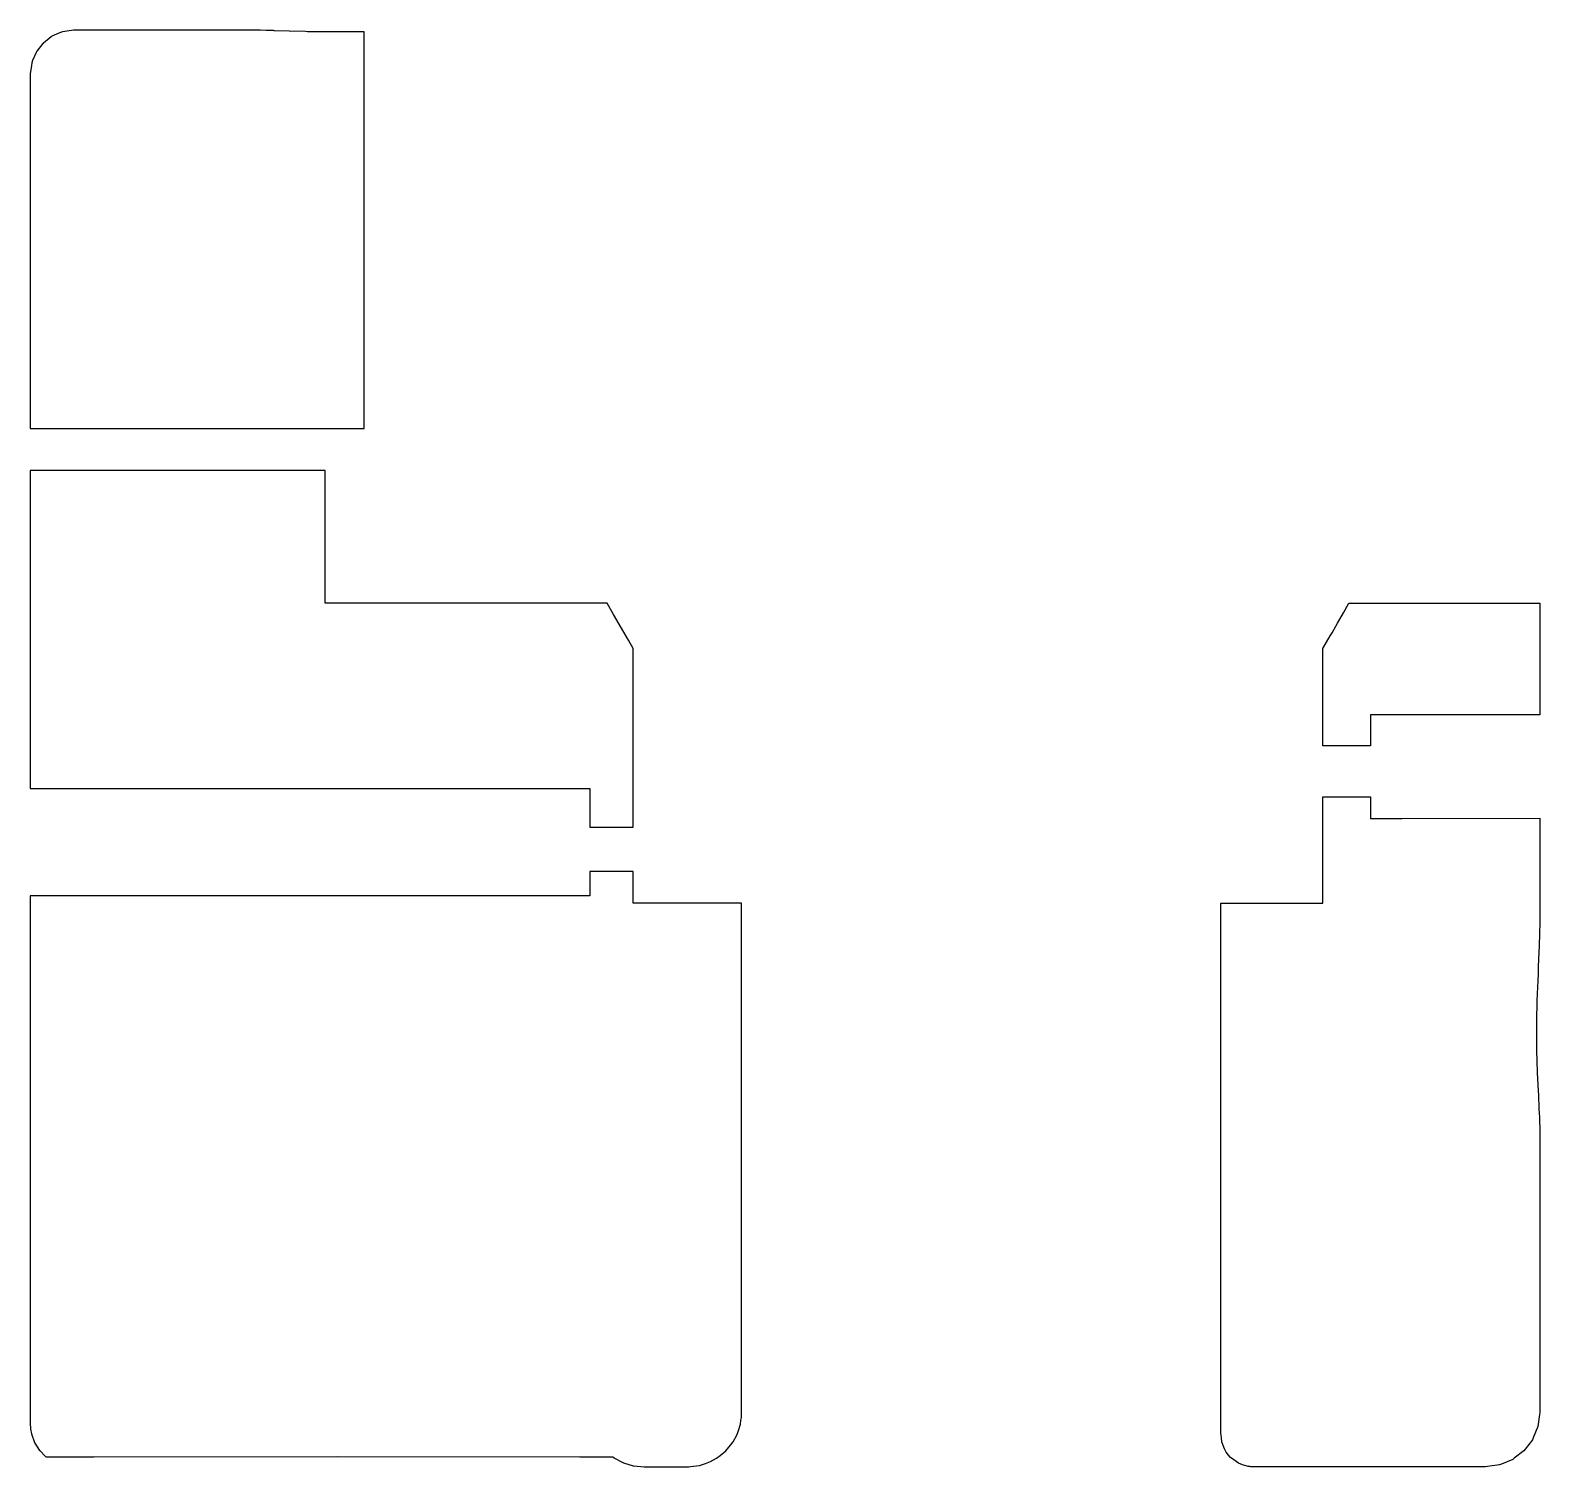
# Model space of a CAD drawing. Header units: metres. Extents: x 2.4 to 72, y -16 to 50.3.
import ezdxf

# ---------------------------------------------------------------- set-up
doc = ezdxf.new("R2010")
doc.units = ezdxf.units.M

msp = doc.modelspace()

# ---------------------------------------------------------------- linework, layer by layer
for p, q in [((3.799, 50.158), (3.4, 49.988)), ((3.882, 50.194), (3.799, 50.158)), ((4.106, 50.22), (3.882, 50.194)), ((4.4, 50.27), (4.106, 50.22)), ((5.919, 50.27), (4.4, 50.27)), ((13, 50.27), (5.919, 50.27)), ((13.277, 50.258), (13, 50.27)), ((13.624, 50.248), (13.277, 50.258)), ((13.649, 50.247), (13.624, 50.248)), ((13.669, 50.246), (13.649, 50.247)), ((14.334, 50.222), (13.669, 50.246)), ((14.351, 50.221), (14.334, 50.222)), ((15.093, 50.203), (14.351, 50.221)), ((15.192, 50.2), (15.093, 50.203)), ((15.857, 50.2), (15.192, 50.2)), ((16.558, 50.2), (15.857, 50.2)), ((17.238, 50.2), (16.558, 50.2)), ((17.554, 50.2), (17.238, 50.2)), ((17.712, 50.2), (17.554, 50.2)), ((17.8, 50.2), (17.712, 50.2)), ((17.8, 46.015), (17.8, 50.2)), ((2.986, 49.661), (2.707, 49.298)), ((2.988, 49.663), (2.986, 49.661)), ((3.009, 49.678), (2.988, 49.663)), ((3.362, 49.958), (3.009, 49.678)), ((3.4, 49.988), (3.362, 49.958)), ((2.468, 48.764), (2.453, 48.645)), ((2.514, 48.875), (2.468, 48.764)), ((2.668, 49.247), (2.514, 48.875)), ((2.707, 49.298), (2.668, 49.247)), ((2.453, 48.645), (2.4, 48.256)), ((2.4, 48.256), (2.4, 47.805)), ((2.4, 47.805), (2.4, 47.233)), ((2.4, 47.233), (2.4, 43.549)), ((17.8, 45.2), (17.8, 46.015)), ((17.8, 45.041), (17.8, 45.2)), ((17.8, 43.908), (17.8, 45.041)), ((17.8, 43.723), (17.8, 43.908)), ((2.4, 43.549), (2.4, 43.247)), ((2.4, 43.247), (2.4, 43.125)), ((17.8, 43.519), (17.8, 43.723)), ((17.8, 42.443), (17.8, 43.519)), ((2.4, 43.125), (2.4, 43.002)), ((2.4, 43.002), (2.4, 42.718)), ((2.4, 42.718), (2.4, 42.595)), ((2.4, 42.595), (2.4, 40.578)), ((17.8, 41.61), (17.8, 42.443)), ((17.8, 41.056), (17.8, 41.61)), ((2.4, 40.578), (2.4, 40.347)), ((17.8, 40.742), (17.8, 41.056)), ((17.8, 31.9), (17.8, 40.742)), ((2.4, 40.347), (2.4, 40.155)), ((2.4, 40.155), (2.4, 40.011)), ((2.4, 40.011), (2.4, 35.258)), ((2.4, 35.258), (2.4, 35.182)), ((2.4, 35.182), (2.4, 35.127)), ((2.4, 35.127), (2.4, 34.385)), ((2.4, 34.385), (2.4, 31.9)), ((2.4, 31.9), (8.889, 31.9)), ((8.889, 31.9), (16, 31.9)), ((16, 31.9), (16.576, 31.9)), ((16, 31.9), (16, 31.9)), ((16.576, 31.9), (17.8, 31.9)), ((6.364, 29.963), (2.4, 29.963)), ((2.4, 29.963), (2.4, 28.611)), ((16, 29.963), (6.364, 29.963)), ((16, 27.453), (16, 29.963)), ((2.4, 28.611), (2.4, 27.453)), ((2.4, 27.453), (2.4, 24.178)), ((16, 24.876), (16, 27.453)), ((16, 24.277), (16, 24.876)), ((2.4, 24.178), (2.4, 15.292)), ((16, 23.995), (16, 24.277)), ((16, 23.871), (16, 23.995)), ((16, 23.836), (16, 23.871)), ((20.867, 23.836), (16, 23.836)), ((16, 23.836), (16, 23.836)), ((21.993, 23.836), (20.867, 23.836)), ((29, 23.836), (21.993, 23.836)), ((29.298, 23.316), (29, 23.836)), ((62.946, 23.394), (63.2, 23.836)), ((63.2, 23.836), (66.442, 23.836)), ((66.442, 23.836), (72, 23.836)), ((72, 23.836), (72, 18.846)), ((72, 23.836), (72, 23.836)), ((29.978, 22.13), (29.298, 23.316)), ((62.672, 22.916), (62.946, 23.394)), ((62, 21.744), (62.341, 22.338)), ((62.341, 22.338), (62.42, 22.477)), ((62.42, 22.477), (62.672, 22.916)), ((30.2, 21.744), (29.978, 22.13)), ((30.2, 16.816), (30.2, 21.744)), ((62, 17.394), (62, 21.744)), ((72, 18.846), (72, 18.693)), ((71.649, 18.693), (64.2, 18.693)), ((64.2, 18.693), (64.2, 17.328)), ((72, 18.693), (71.649, 18.693)), ((30.2, 14.632), (30.2, 16.816)), ((62, 17.264), (62, 17.394)), ((64.002, 17.264), (62, 17.264)), ((64.2, 17.264), (64.002, 17.264)), ((64.2, 17.328), (64.2, 17.264)), ((2.4, 15.292), (7.95, 15.292)), ((7.95, 15.292), (21.189, 15.292)), ((21.189, 15.292), (28.2, 15.292)), ((28.2, 15.292), (28.2, 13.814)), ((30.2, 13.508), (30.2, 14.632)), ((62, 14.73), (62, 14.908)), ((62, 14.908), (63.651, 14.908)), ((62, 14.18), (62, 14.73)), ((63.651, 14.908), (64.2, 14.908)), ((64.2, 14.908), (64.2, 14.158)), ((62, 13.828), (62, 14.18)), ((64.2, 14.158), (64.2, 13.908)), ((28.2, 13.814), (28.2, 13.508)), ((28.2, 13.508), (29.32, 13.508)), ((29.32, 13.508), (30.2, 13.508)), ((62, 10), (62, 13.828)), ((64.2, 13.908), (65.653, 13.906)), ((65.653, 13.906), (72, 13.917)), ((72, 13.917), (72, 12.359)), ((72, 12.359), (72, 11.445)), ((29.729, 11.457), (28.2, 11.457)), ((28.2, 11.457), (28.2, 11.207)), ((28.2, 11.207), (28.2, 10.34)), ((30.2, 11.457), (29.729, 11.457)), ((30.2, 11.39), (30.2, 11.457)), ((30.2, 11.19), (30.2, 11.39)), ((30.2, 11.086), (30.2, 11.19)), ((72, 11.445), (72, 9.24)), ((30.2, 11.054), (30.2, 11.086)), ((30.2, 10.124), (30.2, 11.054)), ((7.56, 10.34), (2.4, 10.34)), ((2.4, 10.34), (2.4, 9.56)), ((17.88, 10.34), (7.56, 10.34)), ((23.04, 10.34), (17.88, 10.34)), ((28.2, 10.34), (23.04, 10.34)), ((30.2, 10), (30.2, 10.124)), ((34.839, 10), (30.2, 10)), ((35.2, 10), (34.839, 10)), ((35.2, 9.712), (35.2, 10)), ((57.3, 9.504), (57.3, 10)), ((57.3, 10), (58.869, 10)), ((58.869, 10), (62, 10)), ((2.4, 9.56), (2.4, 8.367)), ((35.2, 8.015), (35.2, 9.712)), ((57.3, 9.17), (57.3, 9.504)), ((57.3, 8.738), (57.3, 9.17)), ((71.997, 9.1), (71.987, 8.594)), ((71.998, 9.171), (71.997, 9.1)), ((72, 9.24), (71.998, 9.171)), ((2.4, 8.367), (2.4, -7.702)), ((57.3, 8.227), (57.3, 8.738)), ((71.987, 8.594), (71.976, 8.039)), ((35.2, 7.492), (35.2, 8.015)), ((57.3, 7.683), (57.3, 8.227)), ((57.3, 7.18), (57.3, 7.683)), ((71.976, 8.037), (71.947, 7.426)), ((71.976, 8.039), (71.976, 8.038)), ((71.976, 8.038), (71.976, 8.037)), ((35.2, 6.87), (35.2, 7.492)), ((57.3, 6.79), (57.3, 7.18)), ((71.93, 7.054), (71.921, 6.818)), ((71.947, 7.426), (71.93, 7.054)), ((35.2, 6.19), (35.2, 6.87)), ((57.3, -7.88), (57.3, 6.79)), ((71.905, 6.34), (71.896, 6.193)), ((71.921, 6.818), (71.905, 6.34)), ((35.2, 5.53), (35.2, 6.19)), ((71.892, 6.13), (71.867, 5.516)), ((71.896, 6.193), (71.892, 6.13)), ((35.2, 4.987), (35.2, 5.53)), ((35.2, -9.489), (35.2, 4.987)), ((35.2, 4.987), (35.2, 4.987)), ((71.856, 5.252), (71.848, 4.807)), ((71.867, 5.516), (71.856, 5.252)), ((71.848, 4.807), (71.84, 4.406)), ((71.84, 4.406), (71.841, 4.042)), ((71.841, 4.042), (71.842, 3.58)), ((71.842, 3.58), (71.85, 3.18)), ((71.85, 3.18), (71.86, 2.765)), ((71.86, 2.765), (71.885, 2.149)), ((71.885, 2.149), (71.894, 1.951)), ((71.894, 1.951), (71.916, 1.597)), ((71.916, 1.597), (71.933, 1.127)), ((71.933, 1.127), (71.96, 0.551)), ((71.96, 0.551), (71.973, 0.285)), ((71.973, 0.285), (71.981, 0.153)), ((71.981, 0.153), (71.995, -0.588)), ((71.995, -0.588), (72, -0.818)), ((72, -0.818), (72, -3.196)), ((72, -3.196), (72, -5.596)), ((72, -5.596), (72, -7.313)), ((72, -7.313), (72, -8.565)), ((2.4, -7.702), (2.4, -8.145)), ((2.4, -8.145), (2.4, -11.193)), ((57.3, -8.615), (57.3, -7.88)), ((57.3, -9.388), (57.3, -8.615)), ((72, -8.565), (72, -9.495)), ((35.2, -10.025), (35.2, -9.489)), ((57.3, -10.109), (57.3, -9.388)), ((72, -9.495), (72, -10.197)), ((35.2, -10.637), (35.2, -10.025)), ((57.3, -10.729), (57.3, -10.109)), ((72, -10.197), (72, -10.734)), ((35.2, -11.239), (35.2, -10.637)), ((57.3, -11.23), (57.3, -10.729)), ((72, -10.734), (72, -11.15)), ((2.4, -11.193), (2.4, -13.113)), ((35.2, -11.77), (35.2, -11.239)), ((35.2, -12.201), (35.2, -11.77)), ((57.3, -11.619), (57.3, -11.23)), ((57.3, -11.911), (57.3, -11.619)), ((72, -11.15), (72, -11.476)), ((72, -11.476), (72, -11.733)), ((72, -11.733), (72, -12.103)), ((35.2, -12.53), (35.2, -12.201)), ((57.3, -12.122), (57.3, -11.911)), ((57.3, -12.393), (57.3, -12.122)), ((57.3, -12.548), (57.3, -12.393)), ((72, -12.103), (72, -12.343)), ((72, -12.103), (72, -12.103)), ((72, -12.343), (72, -12.501)), ((72, -12.501), (72, -12.53)), ((2.4, -13.113), (2.4, -13.138)), ((2.4, -13.138), (2.4, -13.637)), ((35.2, -12.769), (35.2, -12.53)), ((35.2, -12.932), (35.2, -12.769)), ((35.2, -13.037), (35.2, -12.932)), ((35.2, -13.095), (35.2, -13.037)), ((35.2, -13.5), (35.2, -13.095)), ((57.3, -12.79), (57.3, -12.548)), ((57.3, -14.177), (57.3, -12.79)), ((72, -12.53), (72, -13.5)), ((2.4, -13.637), (2.4, -13.999)), ((35.143, -14.027), (35.17, -13.843)), ((35.17, -13.843), (35.189, -13.727)), ((35.189, -13.727), (35.2, -13.5)), ((71.988, -13.594), (71.915, -14.147)), ((72, -13.5), (71.988, -13.594)), ((2.4, -13.999), (2.4, -14)), ((2.4, -14), (2.414, -14.23)), ((2.414, -14.23), (2.419, -14.261)), ((2.419, -14.261), (2.457, -14.472)), ((2.457, -14.472), (2.604, -14.874)), ((34.803, -14.85), (34.972, -14.533)), ((34.972, -14.533), (35.037, -14.376)), ((35.037, -14.376), (35.143, -14.027)), ((57.3, -14.474), (57.3, -14.177)), ((57.3, -14.5), (57.3, -14.474)), ((57.303, -14.525), (57.3, -14.5)), ((57.305, -14.539), (57.303, -14.525)), ((57.308, -14.562), (57.305, -14.539)), ((57.319, -14.647), (57.308, -14.562)), ((71.915, -14.147), (71.701, -14.663)), ((2.604, -14.874), (2.615, -14.902)), ((2.615, -14.902), (2.831, -15.24)), ((2.831, -15.24), (2.842, -15.253)), ((2.842, -15.253), (3.1, -15.519)), ((34.218, -15.473), (34.468, -15.268)), ((34.468, -15.268), (34.691, -14.996)), ((34.691, -14.996), (34.803, -14.85)), ((57.342, -14.849), (57.319, -14.647)), ((57.399, -15.022), (57.342, -14.849)), ((57.462, -15.175), (57.399, -15.022)), ((57.544, -15.317), (57.462, -15.175)), ((71.268, -15.268), (70.825, -15.608)), ((71.325, -15.193), (71.268, -15.268)), ((71.665, -14.75), (71.325, -15.193)), ((71.701, -14.663), (71.665, -14.75)), ((3.1, -15.519), (3.101, -15.52)), ((3.101, -15.52), (3.132, -15.542)), ((3.132, -15.542), (5.356, -15.544)), ((5.356, -15.544), (16.55, -15.523)), ((16.55, -15.523), (27.735, -15.54)), ((27.735, -15.54), (29.264, -15.54)), ((29.264, -15.54), (29.309, -15.577)), ((29.309, -15.577), (29.312, -15.579)), ((29.312, -15.579), (29.731, -15.803)), ((29.731, -15.803), (29.757, -15.814)), ((29.757, -15.814), (30.199, -15.949)), ((30.199, -15.949), (30.232, -15.954)), ((30.232, -15.954), (30.7, -16)), ((30.7, -16), (30.807, -16)), ((30.807, -16), (32.7, -16)), ((32.7, -16), (32.772, -15.993)), ((32.772, -15.993), (32.84, -15.982)), ((32.84, -15.982), (32.98, -15.963)), ((32.98, -15.963), (33.252, -15.937)), ((33.252, -15.937), (33.541, -15.849)), ((33.541, -15.849), (33.766, -15.756)), ((33.766, -15.756), (34.042, -15.608)), ((34.042, -15.608), (34.218, -15.473)), ((57.65, -15.455), (57.544, -15.317)), ((57.744, -15.565), (57.65, -15.455)), ((57.89, -15.677), (57.744, -15.565)), ((58.102, -15.826), (57.89, -15.677)), ((58.288, -15.904), (58.102, -15.826)), ((58.503, -15.967), (58.288, -15.904)), ((58.559, -15.978), (58.503, -15.967)), ((58.624, -15.989), (58.559, -15.978)), ((58.677, -15.995), (58.624, -15.989)), ((58.73, -15.998), (58.677, -15.995)), ((58.738, -15.999), (58.73, -15.998)), ((58.792, -16), (58.738, -15.999)), ((58.8, -16), (58.792, -16)), ((60.317, -16), (58.8, -16)), ((69.5, -16), (60.317, -16)), ((69.594, -15.988), (69.5, -16)), ((70.147, -15.915), (69.594, -15.988)), ((70.234, -15.879), (70.147, -15.915)), ((70.75, -15.665), (70.234, -15.879)), ((70.825, -15.608), (70.75, -15.665))]:
    msp.add_line(p, q)

doc.saveas('drawing.dxf')
